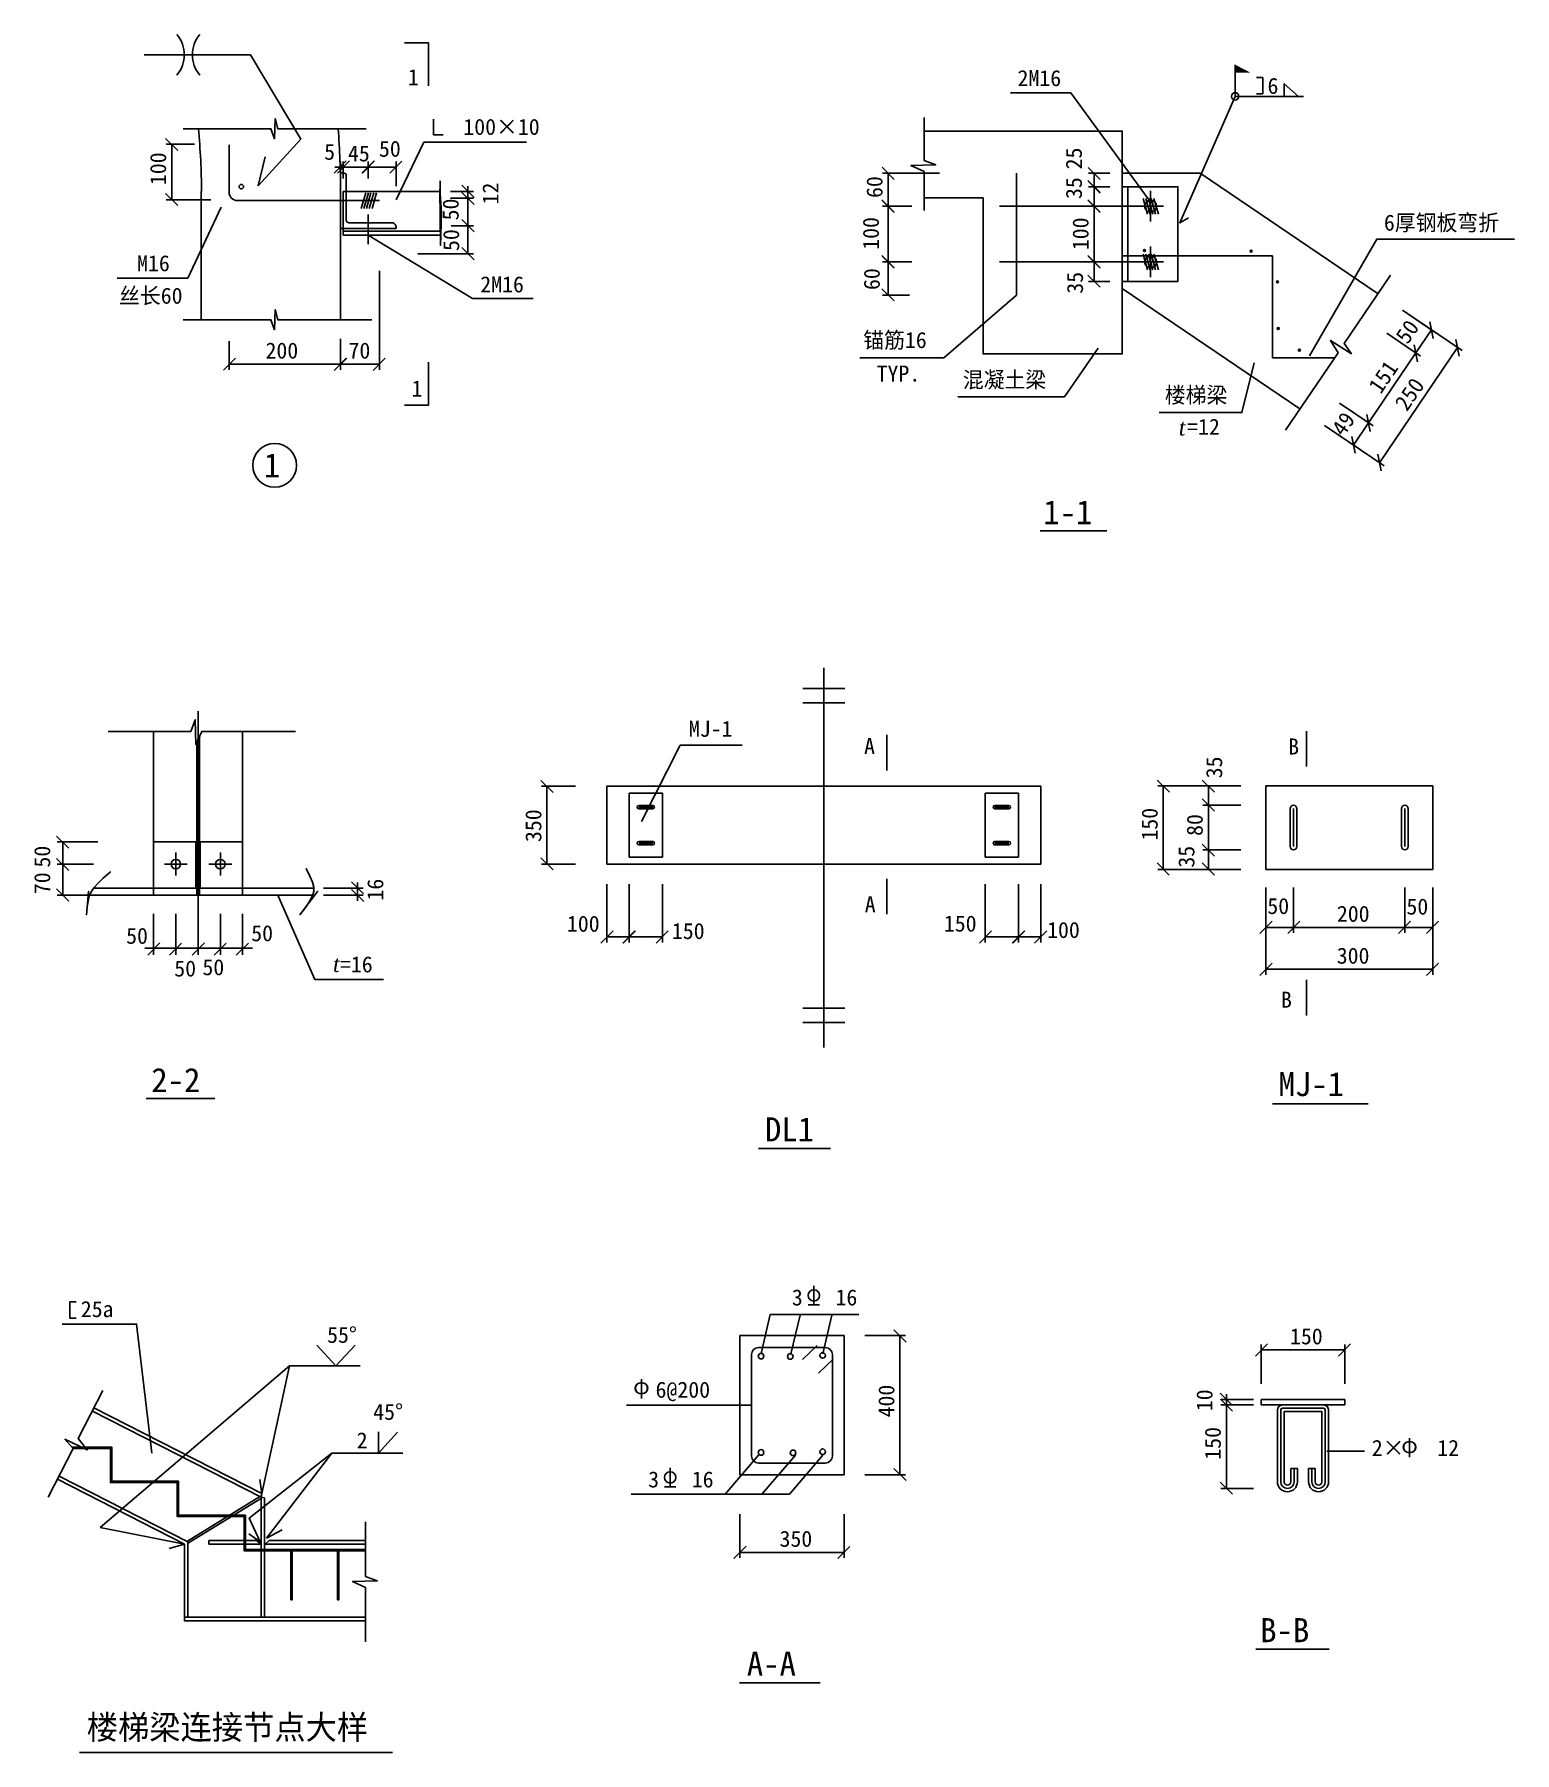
# Model space of a CAD drawing. Header units: metres. Extents: x -3098 to 3550, y -165 to 7552.
import ezdxf

# ---------------------------------------------------------------- set-up
doc = ezdxf.new("R2010")
doc.units = ezdxf.units.M
for name, color, linetype in [('A-2', 2, 'Continuous'), ('BEAM', 4, 'Continuous'), ('BOLT', 11, 'Continuous'), ('PUB_DIM', 3, 'Continuous'), ('STAIR', 2, 'Continuous'), ('T1', 4, 'Continuous'), ('主梁', 4, 'Continuous'), ('尺寸', 42, 'Continuous'), ('尺寸线', 42, 'Continuous'), ('引线', 254, 'Continuous'), ('文字', 3, 'Continuous'), ('标题', 5, 'Continuous'), ('梯板', 11, 'Continuous'), ('焊接', 11, 'Continuous'), ('砼柱', 3, 'Continuous'), ('螺栓', 11, 'Continuous'), ('轴线', 1, 'Continuous'), ('钢板', 3, 'Continuous'), ('钢柱', 4, 'Continuous')]:
    doc.layers.add(name, color=color, linetype=linetype)

# ---------------------------------------------------------------- blocks, each defined once
blk = doc.blocks.new('A$C7157716C')
at = {"layer": '螺栓'}
for p, q in [((25.75, 51.5), (25.75, 0)), ((0, 25.75), (51.5, 25.75))]:
    blk.add_line(p, q, dxfattribs=at)
blk.add_circle((25.75, 25.75), 10.75, dxfattribs=at)
blk = doc.blocks.new('_ARCHTICK')
at = {"color": 0, "linetype": 'ByBlock'}
blk.add_lwpolyline([(-1.14, -1.11), (1.04, 1.09)], dxfattribs=at)

msp = doc.modelspace()

# ---------------------------------------------------------------- linework, layer by layer
for p, q in [((2389.81, 7357.18), (2418.91, 7357.18)), ((2418.91, 7357.18), (2418.91, 7285.18)), ((2389.8, 7285.18), (2418.9, 7285.18)), ((-1306.03, 7170.85), (-1306.03, 7100.1)), ((-1306.03, 7100.1), (-1262.1, 7100.1)), ((730.63, 4405.35), (730.63, 4245.67)), ((2614.63, 4423.02), (2614.63, 4263.34)), ((730.33, 3759.77), (730.33, 3600.09)), ((-2602.38, 3447.79), (-2117.82, 3447.79)), ((2614.57, 3305.7), (2614.57, 3146.02)), ((-2939.14, 1787.21), (-2939.14, 1859.21)), ((-2910.02, 1859.21), (-2939.12, 1859.21)), ((-2910.03, 1787.21), (-2939.14, 1787.21))]:
    msp.add_line(p, q)
at = {"layer": 'A-2'}
for p, q in [((1418.19, 5322.81), (1718.59, 5322.81)), ((352.52, 4614.77), (542.25, 4614.77)), ((352.52, 4549.66), (542.25, 4549.66)), ((352.52, 3179.09), (542.25, 3179.09)), ((352.52, 3113.98), (542.25, 3113.98)), ((-2596.35, 2773.26), (-2287.3, 2773.26)), ((2462.48, 2748.24), (2892.09, 2748.24)), ((153.47, 2548.99), (476.95, 2548.99)), ((2387.9, 299.64), (2716.22, 299.64)), ((68.32, 148.3), (431.32, 148.3)), ((-2894.58, -164.52), (-1490.14, -164.52))]:
    msp.add_line(p, q, dxfattribs=at)
for points in [[(-1327.6, 7321.13), (-1327.6, 7513.39), (-1435.93, 7513.39)], [(-1327.6, 6078.98), (-1327.6, 5886.73), (-1435.93, 5886.73)]]:
    msp.add_lwpolyline(points, dxfattribs=at)
msp.add_circle((-2018.94, 5616.29), 98.19, dxfattribs=at)
at = {"layer": 'BEAM'}
for p, q in [((2431.63, 4177.02), (3181.63, 4177.02)), ((2431.63, 4177.02), (2431.63, 3802.02)), ((3181.63, 4177.02), (3181.63, 3802.02)), ((-427.37, 4144.08), (-427.37, 3857.08)), ((-427.37, 4144.08), (-277.37, 4144.08)), ((-277.37, 4144.08), (-277.37, 3857.08)), ((1172.13, 4144.08), (1172.13, 3857.08)), ((1322.13, 4144.08), (1172.13, 4144.08)), ((1322.13, 4144.08), (1322.13, 3857.08)), ((-427.37, 3857.08), (-277.37, 3857.08)), ((1322.13, 3857.08), (1172.13, 3857.08)), ((2431.63, 3802.02), (3181.63, 3802.02)), ((2411.65, 1420.86), (2786.65, 1420.86)), ((2411.65, 1420.86), (2411.65, 1396.86)), ((2411.65, 1396.86), (2786.65, 1396.86)), ((2786.65, 1420.86), (2786.65, 1396.86))]:
    msp.add_line(p, q, dxfattribs=at)
at = {"layer": 'BOLT'}
for p, q in [((1914.85, 6848.19), (1914.85, 6710.59)), ((1972.34, 6779.39), (1832.64, 6779.39)), ((1914.85, 6598.19), (1914.85, 6460.59)), ((1972.34, 6529.39), (1832.64, 6529.39))]:
    msp.add_line(p, q, dxfattribs=at)
for centre in [(1914.85, 6779.39), (1914.85, 6529.39)]:
    msp.add_circle(centre, 26.88, dxfattribs=at)
at = {"layer": 'PUB_DIM'}
for p, q in [((-2348.33, 6845.3), (-2348.33, 6270.31)), ((-1723.33, 6845.3), (-1723.33, 6270.31))]:
    msp.add_line(p, q, dxfattribs=at)
msp.add_lwpolyline([(897.42, 7116.87), (1787.85, 7116.87), (1787.85, 6116.87), (1162.85, 6116.87), (1162.85, 6816.87), (897.42, 6816.87)], dxfattribs=at)
for radius, end in [(2875, 5.64), (3500, 4.63)]:
    msp.add_arc((-5222.5, 6845.3), radius, 0, end, dxfattribs=at)
at = {"layer": 'STAIR'}
for p, q in [((-1710.83, 6845.3), (-1710.83, 6650.3)), ((-1271.76, 6845.3), (-1710.83, 6845.3)), ((-1271.76, 6650.3), (-1710.83, 6650.3)), ((1787.85, 6556.87), (2462.85, 6556.87)), ((2462.85, 6099.37), (2462.85, 6556.87)), ((2462.85, 6099.37), (2741.28, 6099.37))]:
    msp.add_line(p, q, dxfattribs=at)
at = {"layer": 'T1'}
for p, q in [((402.59, 1931.23), (402.59, 1846.49)), ((377.28, 1846.45), (427.88, 1846.45)), ((-242.76, 1113.96), (-242.76, 1029.23)), ((-268.07, 1029.18), (-217.47, 1029.18))]:
    msp.add_line(p, q, dxfattribs=at)
for centre in [(402.59, 1888.5), (-242.76, 1071.23)]:
    msp.add_circle(centre, 25.35, dxfattribs=at)
at = {"layer": '主梁'}
for p, q in [((-2079.94, 982.16), (-2076.99, 998.63)), ((-2079.94, 982.16), (-2063.94, 980.02)), ((-2079.94, 443.82), (-2079.94, 982.16)), ((-2063.94, 443.82), (-2063.94, 980.02)), ((-2423.94, 427.82), (-2423.94, 771.66)), ((-2407.94, 443.82), (-2407.94, 781.45)), ((-2061.94, 771.82), (-2043.33, 787.82)), ((-2079.94, 443.82), (-2423.94, 443.82))]:
    msp.add_line(p, q, dxfattribs=at)
for points in [[(-2077.33, 977.9), (-2082.55, 986.43), (-2410.55, 785.71), (-2405.33, 777.18)], [(-2313.94, 771.82), (-2079.94, 771.82), (-2099.62, 787.82), (-2313.94, 787.82)]]:
    msp.add_lwpolyline(points, close=True, dxfattribs=at)
at = {"layer": '尺寸'}
for p, q in [((-2378.04, 7057.8), (-2505.96, 7057.8)), ((-2480.96, 6808.29), (-2480.96, 7057.8)), ((-1723.33, 6955.84), (-1748.33, 6955.84)), ((-1723.33, 6859.94), (-1723.33, 6980.84)), ((-1723.33, 6955.84), (-1710.83, 6955.84)), ((-1710.83, 6903.67), (-1710.83, 6980.84)), ((-1710.83, 6903.67), (-1710.83, 6980.84)), ((-1710.83, 6955.84), (-1598.33, 6955.84)), ((-1710.83, 6955.84), (-1685.83, 6955.84)), ((-1598.33, 6903.67), (-1598.33, 6980.84)), ((-1598.33, 6903.67), (-1598.33, 6980.33)), ((-1598.33, 6955.33), (-1473.33, 6955.33)), ((-1473.33, 6870.24), (-1473.33, 6980.33)), ((-1150.73, 6845.3), (-1150.73, 6870.3)), ((966.76, 6928.46), (711.12, 6928.46)), ((736.12, 6779.45), (736.12, 6928.46)), ((1732.07, 6928.22), (1636.31, 6928.22)), ((1661.31, 6866.95), (1661.31, 6928.22)), ((-2304.83, 6808.29), (-2505.96, 6808.29)), ((-1229.33, 6845.3), (-1125.73, 6845.3)), ((-1229.33, 6815.3), (-1125.73, 6815.3)), ((-1229.33, 6815.3), (-1125.73, 6815.3)), ((-1150.73, 6845.3), (-1150.73, 6815.3)), ((-1150.73, 6815.3), (-1150.73, 6691.35)), ((-1150.73, 6815.3), (-1150.73, 6790.3)), ((1732.07, 6866.95), (1636.31, 6866.95)), ((1732.07, 6866.95), (1636.31, 6866.95)), ((1661.31, 6779.45), (1661.31, 6866.95)), ((842.62, 6779.45), (711.12, 6779.45)), ((842.62, 6779.45), (711.12, 6779.45)), ((736.12, 6779.45), (736.12, 6529.45)), ((1732.07, 6779.45), (1636.31, 6779.45)), ((1732.07, 6779.45), (1636.31, 6779.45)), ((1661.31, 6529.45), (1661.31, 6779.45)), ((-1225.45, 6691.35), (-1125.73, 6691.35)), ((-1225.45, 6691.35), (-1125.73, 6691.35)), ((-1150.73, 6691.35), (-1150.73, 6565.3)), ((-1376.33, 6565.3), (-1125.73, 6565.3)), ((-1548.33, 6489.36), (-1548.33, 6045.47)), ((842.62, 6529.45), (711.12, 6529.45)), ((842.62, 6529.45), (711.12, 6529.45)), ((736.12, 6529.45), (736.12, 6380.53)), ((1732.07, 6529.45), (1636.31, 6529.45)), ((1732.07, 6529.45), (1636.31, 6529.45)), ((1661.31, 6441.95), (1661.31, 6529.45)), ((1732.07, 6441.95), (1636.31, 6441.95)), ((832.2, 6380.53), (711.12, 6380.53)), ((3045.72, 6312.82), (3313.72, 6131.17)), ((3045.72, 6312.82), (3196.98, 6210.29)), ((-2222.35, 6173.95), (-2222.35, 6045.47)), ((-1723.33, 6184.93), (-1723.33, 6045.47)), ((-1723.33, 6184.93), (-1723.33, 6045.47)), ((2975.59, 6209.34), (3126.85, 6106.82)), ((2975.59, 6209.34), (3126.85, 6106.82)), ((3106.16, 6120.85), (3176.29, 6224.32)), ((2893.68, 5807.36), (3106.16, 6120.85)), ((3293.03, 6145.2), (2942.37, 5627.83)), ((-1723.33, 6070.47), (-2222.35, 6070.47)), ((-1548.33, 6070.47), (-1723.33, 6070.47)), ((2763.11, 5895.86), (2914.38, 5793.33)), ((2763.11, 5895.86), (2914.38, 5793.33)), ((2695.06, 5795.45), (2846.32, 5692.93)), ((2695.06, 5795.45), (2963.07, 5613.81)), ((2825.63, 5706.96), (2893.68, 5807.36)), ((-667.88, 4175.33), (-820.88, 4175.33)), ((-795.88, 3825.83), (-795.88, 4175.33)), ((2320.6, 4177.02), (1946.65, 4177.02)), ((1971.65, 3802.02), (1971.65, 4177.02)), ((2320.6, 4177.02), (2149.13, 4177.02)), ((2174.13, 4177.02), (2174.13, 4089.52)), ((2320.6, 4089.52), (2149.13, 4089.52)), ((2320.6, 4089.52), (2149.13, 4089.52)), ((2174.13, 3889.52), (2174.13, 4089.52)), ((-2813.1, 3925.39), (-2995.5, 3925.39)), ((-2970.5, 3825.39), (-2970.5, 3925.39)), ((2320.6, 3889.52), (2149.13, 3889.52)), ((2320.6, 3889.52), (2149.13, 3889.52)), ((2174.13, 3802.02), (2174.13, 3889.52)), ((-2832.57, 3825.39), (-2995.5, 3825.39)), ((-2832.57, 3825.39), (-2995.5, 3825.39)), ((-2970.5, 3685.39), (-2970.5, 3825.39)), ((-667.88, 3825.83), (-820.88, 3825.83)), ((2320.6, 3802.02), (1946.65, 3802.02)), ((2320.6, 3802.02), (2149.13, 3802.02)), ((-1800.15, 3717.39), (-1621.45, 3717.39)), ((-1646.45, 3717.39), (-1646.45, 3742.39)), ((-1646.45, 3685.39), (-1646.45, 3717.39)), ((-527.37, 3736.14), (-527.37, 3473.21)), ((-427.37, 3736.14), (-427.37, 3473.21)), ((-427.37, 3736.14), (-427.37, 3473.21)), ((-277.37, 3736.14), (-277.37, 3473.21)), ((1172.13, 3736.14), (1172.13, 3473.21)), ((1322.13, 3736.14), (1322.13, 3473.21)), ((1322.13, 3736.14), (1322.13, 3473.21)), ((1422.13, 3736.14), (1422.13, 3473.21)), ((2431.63, 3720.28), (2431.63, 3328.08)), ((2431.63, 3720.28), (2431.63, 3516.3)), ((2556.63, 3720.28), (2556.63, 3516.3)), ((2556.63, 3720.28), (2556.63, 3516.3)), ((3056.63, 3720.28), (3056.63, 3516.3)), ((3056.63, 3720.28), (3056.63, 3516.3)), ((3181.63, 3720.28), (3181.63, 3328.08)), ((3181.63, 3720.28), (3181.63, 3516.3)), ((-2842.73, 3685.39), (-2995.5, 3685.39)), ((-1800.15, 3685.39), (-1621.45, 3685.39)), ((-1646.45, 3685.39), (-1646.45, 3660.39)), ((-2562.56, 3602.13), (-2562.56, 3418.82)), ((-2462.56, 3602.13), (-2462.56, 3418.82)), ((-2462.56, 3602.13), (-2462.56, 3418.82)), ((-2362.56, 3602.13), (-2362.56, 3418.82)), ((-2362.56, 3602.13), (-2362.56, 3418.82)), ((-2262.56, 3602.13), (-2262.56, 3418.82)), ((-2262.56, 3602.13), (-2262.56, 3418.82)), ((-2162.56, 3602.13), (-2162.56, 3418.82)), ((-527.37, 3498.21), (-427.37, 3498.21)), ((-427.37, 3498.21), (-277.37, 3498.21)), ((1322.13, 3498.21), (1172.13, 3498.21)), ((1422.13, 3498.21), (1322.13, 3498.21)), ((2431.63, 3541.3), (2556.63, 3541.3)), ((2556.63, 3541.3), (3056.63, 3541.3)), ((3181.63, 3541.3), (3056.63, 3541.3)), ((-2562.56, 3443.82), (-2558.56, 3443.82)), ((-2462.56, 3443.82), (-2462.86, 3443.82)), ((-2462.56, 3443.82), (-2458.56, 3443.82)), ((-2362.56, 3443.82), (-2362.86, 3443.82)), ((-2362.56, 3443.82), (-2358.56, 3443.82)), ((-2262.56, 3443.82), (-2262.86, 3443.82)), ((-2262.56, 3443.82), (-2258.56, 3443.82)), ((-2162.56, 3443.82), (-2162.86, 3443.82)), ((2431.63, 3353.08), (3181.63, 3353.08)), ((631.02, 1707.96), (814.27, 1707.96)), ((789.27, 1082.96), (789.27, 1707.96)), ((2411.65, 1491.84), (2411.65, 1668.83)), ((2411.65, 1643.83), (2786.65, 1643.83)), ((2786.65, 1491.84), (2786.65, 1668.83)), ((2377.27, 1420.86), (2230.23, 1420.86)), ((2377.27, 1396.86), (2230.23, 1396.86)), ((2377.27, 1396.86), (2230.23, 1396.86)), ((2255.23, 1420.86), (2255.23, 1445.86)), ((2255.23, 1420.86), (2255.23, 1396.86)), ((2255.23, 1396.86), (2255.23, 1021.86)), ((2255.23, 1396.86), (2255.23, 1371.86)), ((631.02, 1082.96), (814.27, 1082.96)), ((2377.27, 1021.86), (2230.23, 1021.86)), ((69.98, 907.04), (69.98, 709.54)), ((538.73, 907.04), (538.73, 709.54)), ((69.98, 734.54), (538.73, 734.54))]:
    msp.add_line(p, q, dxfattribs=at)
for points in [[(-2755.92, 3791.01), (-2755.92, 3791.01), (-2788.3, 3761.64), (-2812.76, 3738.28), (-2830.54, 3718.68), (-2842.91, 3700.57), (-2851.14, 3681.69), (-2856.48, 3659.78), (-2860.19, 3632.57), (-2863.53, 3597.79), (-2853.98, 3702.63), (-2863.53, 3597.79)], [(-1876.93, 3805.38), (-1876.93, 3805.38), (-1860.31, 3771.26), (-1848.78, 3744.34), (-1842.7, 3722.19), (-1842.38, 3702.37), (-1848.17, 3682.45), (-1860.41, 3660.01), (-1879.42, 3632.6), (-1905.55, 3597.79), (-1826.1, 3702.63), (-1905.55, 3597.79)]]:
    msp.add_lwpolyline(points, dxfattribs=at)
at = {"layer": '尺寸线'}
for points in [[(1891.88, 6580.81, -1), (1882.88, 6580.81, -1)], [(2370.61, 6578.11, -1), (2361.61, 6578.11, -1)], [(2488.85, 6440.26, -1), (2479.85, 6440.26, -1)], [(2492.79, 6230.22, -1), (2483.79, 6230.22, -1)], [(2587.39, 6133.07, -1), (2578.39, 6133.07, -1)]]:
    msp.add_lwpolyline(points, format="xyb", close=True, dxfattribs=at)
at = {"layer": '引线'}
for p, q in [((1557.21, 7289.12), (1285.4, 7289.12)), ((1903.59, 6813.24), (1557.21, 7289.12)), ((-1473.33, 6808.85), (-1348.7, 7068.16)), ((-1348.7, 7068.16), (-887.2, 7068.16)), ((-2259.16, 6776.29), (-2407.91, 6456.28)), ((-1598.33, 6650.3), (-1130.19, 6365.64)), ((-2407.91, 6456.28), (-2726.69, 6456.28)), ((-1130.19, 6365.64), (-858.38, 6365.64)), ((1313.23, 6380.53), (986.14, 6098.57)), ((986.14, 6098.57), (608.6, 6098.57)), ((1679.6, 6142.32), (1527.72, 5923.78)), ((1527.72, 5923.78), (1049.36, 5923.78)), ((-371.77, 4016.89), (-198.38, 4360.31)), ((-198.38, 4360.31), (81.16, 4360.31)), ((165.69, 1628.51), (206.27, 1802.92)), ((206.27, 1802.92), (604.53, 1802.92)), ((299.91, 1625.63), (340.48, 1800.03)), ((442.78, 1625.63), (483.36, 1800.03)), ((-1743.55, 1572.97), (-1829.55, 1665.94)), ((-1743.55, 1572.97), (-1657.55, 1665.94)), ((-1952.73, 1572.97), (-2802.92, 846.87)), ((123.11, 1395.46), (-438.31, 1395.46)), ((-1552.47, 1180.99), (-1552.47, 1275.34)), ((-1552.47, 1180.99), (-1466.47, 1273.96)), ((-2054.63, 798.74), (-1761.66, 1180.99)), ((4.15, 996.74), (154.11, 1171.14)), ((169.65, 996.74), (319.61, 1171.14)), ((293.04, 996.74), (442.99, 1171.14)), ((2706.24, 1189.48), (2875.4, 1189.48)), ((-417.6, 996.74), (293.04, 996.74)), ((-2802.92, 846.87), (-2423.94, 771.66)), ((-2054.63, 798.74), (-1985.53, 836.22))]:
    msp.add_line(p, q, dxfattribs=at)
for points in [[(897.42, 7178.83), (897.42, 6985.55), (949.67, 6965.4), (838.64, 6962.43), (897.42, 6935.16), (897.42, 6759.88)], [(-1607.73, 7127.8), (-2005.17, 7127.8), (-2016.31, 7173.29), (-2019.28, 7082.56), (-2035.28, 7127.8), (-2429.66, 7127.8)], [(-1275.88, 6892.78), (-1275.88, 6892.78), (-1276.01, 6875.81), (-1275.58, 6852.86), (-1274.83, 6824.19), (-1274, 6790.06), (-1273.33, 6750.72), (-1273.05, 6706.44), (-1273.39, 6657.48), (-1274.61, 6604.09), (-1277.16, 6855.72), (-1270.01, 6752.14), (-1274.61, 6604.09)], [(2627.64, 6107.46), (2931.1, 6632.12), (3549.56, 6632.12)], [(2992.75, 6470.39), (2784.65, 6163.35), (2816.6, 6117.35), (2723.02, 6177.19), (2756.37, 6121.63), (2520.98, 5774.34)], [(-1582.73, 6270.31), (-2005.17, 6270.31), (-2016.31, 6315.8), (-2019.28, 6225.07), (-2035.28, 6270.31), (-2429.66, 6270.31)], [(2379.68, 6076.62), (2324.9, 5852.98), (1953.46, 5852.98)], [(-2766.46, 4421.19), (-2395.54, 4421.19), (-2375.38, 4473.45), (-2372.41, 4362.41), (-2345.14, 4421.19), (-1925.59, 4421.19)], [(-2004.86, 3685.39), (-1838.58, 3308.06), (-1529.58, 3308.06)], [(-2570.42, 1180.61), (-2638.9, 1759.99), (-2972.5, 1759.99)], [(-1635.39, 1572.97), (-1952.73, 1572.97), (-2076.99, 998.63), (-2085.23, 1061.66)], [(-3035.19, 982.32), (-2923.46, 1200.92), (-2960.81, 1242.65), (-2860.6, 1194.76), (-2900.52, 1245.8), (-2789.87, 1462.29)], [(-1443.74, 1180.99), (-1761.66, 1180.99), (-1761.66, 1180.99), (-1761.66, 1180.99), (-1761.66, 1180.99), (-2133.23, 888.25), (-2084.04, 782.53), (-2134.28, 818.11)], [(-1610.34, 872.19), (-1610.34, 626.69), (-1558.08, 606.53), (-1669.12, 603.57), (-1610.34, 576.29), (-1610.34, 333.16)], [(-2423.94, 771.66), (-2491.72, 752.32)]]:
    msp.add_lwpolyline(points, dxfattribs=at)
msp.add_lwpolyline([(2639.15, 1111.86), (2639.15, 1051.86, 1), (2699.15, 1051.86), (2699.15, 1374.36, 0.41), (2691.65, 1381.86), (2506.65, 1381.86, 0.41), (2499.15, 1374.36), (2499.15, 1051.86, 1), (2559.15, 1051.86), (2559.15, 1111.86)], format="xyb", dxfattribs=at)
at = {"layer": '梯板'}
for points in [[(-2929.63, 1207.82), (-2749.94, 1207.82), (-2749.94, 1054.49), (-2449.94, 1054.49), (-2449.94, 901.15), (-2149.94, 901.15), (-2149.94, 747.82), (-1610.34, 747.82)], [(-2924.25, 1201.82), (-2755.94, 1201.82), (-2755.94, 1048.49), (-2455.94, 1048.49), (-2455.94, 895.15), (-2155.94, 895.15), (-2155.94, 741.82), (-1610.34, 741.82)]]:
    msp.add_lwpolyline(points, dxfattribs=at)
for points in [[(-1945.94, 521.82), (-1939.94, 521.82), (-1939.94, 741.82), (-1945.94, 741.82)], [(-1735.94, 521.82), (-1729.94, 521.82), (-1729.94, 741.82), (-1735.94, 741.82)]]:
    msp.add_lwpolyline(points, close=True, dxfattribs=at)
at = {"layer": '焊接'}
msp.add_line((2294.8, 7273.06), (2294.8, 7415.04), dxfattribs=at)
for points in [[(2084.62, 6727.76), (2046.41, 6704.89), (2046.41, 6704.89), (2294.8, 7273.06), (2601.55, 7273.06)], [(2579.52, 7273.06), (2514.9, 7329.83), (2514.9, 7273.06)]]:
    msp.add_lwpolyline(points, dxfattribs=at)
msp.add_circle((2294.8, 7273.06), 16.47, dxfattribs=at)
msp.add_solid([(2294.8, 7415.04), (2364.23, 7378.93), (2294.8, 7415.04), (2294.8, 7378.93)], dxfattribs=at)
at = {"layer": '砼柱'}
for p, q in [((-1269.88, 6667.8), (-1710.83, 6667.8)), ((-2368.56, 3685.39), (-2368.56, 4370.72)), ((-2356.56, 3685.39), (-2356.56, 4396.58)), ((-2837.39, 1369.31), (-2079.94, 982.16)), ((-2986.67, 1077.24), (-2407.94, 781.45)), ((-2061.94, 771.82), (-1610.34, 771.82)), ((-2423.94, 443.82), (-1610.34, 443.82))]:
    msp.add_line(p, q, dxfattribs=at)
for points in [[(-2162.56, 3685.39), (-2162.56, 3925.39), (-2562.56, 3925.39), (-2562.56, 3685.39)], [(-2372.56, 3925.39), (-2352.56, 3925.39), (-2352.56, 3717.39), (-2372.56, 3717.39)]]:
    msp.add_lwpolyline(points, close=True, dxfattribs=at)
at = {"layer": '螺栓'}
for p, q in [((-2126.76, 7459.84), (-2604.7, 7459.84)), ((-1901.17, 7081.65), (-2126.76, 7459.84)), ((-2223.33, 6842.8), (-2223.33, 7055.3)), ((-2092.35, 6871.54), (-1901.17, 7081.65)), ((-2092.35, 6871.54), (-2061.76, 7001.43)), ((1313.23, 6380.53), (1313.23, 6928.46)), ((-1548.33, 6805.3), (-2185.83, 6805.3)), ((-1629.9, 6770.27), (-1609.61, 6840.45)), ((-1618.33, 6770.27), (-1598.04, 6840.45)), ((-1606.48, 6770.27), (-1586.19, 6840.45)), ((-1594.09, 6770.27), (-1573.8, 6840.45)), ((-1581.16, 6770.27), (-1560.87, 6840.45)), ((1881.28, 6814.49), (1901.57, 6744.3)), ((1892.85, 6814.49), (1913.14, 6744.3)), ((1904.7, 6814.49), (1924.99, 6744.3)), ((1917.1, 6814.49), (1937.39, 6744.3)), ((1930.02, 6814.49), (1950.31, 6744.3)), ((-1598.33, 6609.12), (-1598.33, 6742.84)), ((1962.85, 6779.45), (1236.19, 6779.45)), ((1881.28, 6564.49), (1901.57, 6494.3)), ((1892.85, 6564.49), (1913.14, 6494.3)), ((1904.7, 6564.49), (1924.99, 6494.3)), ((1917.1, 6564.49), (1937.39, 6494.3)), ((1930.02, 6564.49), (1950.31, 6494.3)), ((1962.85, 6529.45), (1236.19, 6529.45)), ((-383.62, 4089.08), (-321.12, 4089.08)), ((-383.62, 4081.58), (-321.12, 4081.58)), ((-383.62, 4074.08), (-321.12, 4074.08)), ((1278.38, 4089.08), (1215.88, 4089.08)), ((1278.38, 4081.58), (1215.88, 4081.58)), ((1278.38, 4074.08), (1215.88, 4074.08)), ((2541.63, 4074.52), (2541.63, 3904.52)), ((2556.63, 4074.52), (2556.63, 3904.52)), ((2571.63, 4074.52), (2571.63, 3904.52)), ((3041.63, 4074.52), (3041.63, 3904.52)), ((3056.63, 4074.52), (3056.63, 3904.52)), ((3071.63, 4074.52), (3071.63, 3904.52)), ((-383.62, 3927.08), (-321.12, 3927.08)), ((-383.62, 3919.58), (-321.12, 3919.58)), ((-383.62, 3912.08), (-321.12, 3912.08)), ((1278.38, 3927.08), (1215.88, 3927.08)), ((1278.38, 3919.58), (1215.88, 3919.58)), ((1278.38, 3912.08), (1215.88, 3912.08)), ((123.11, 1167.33), (123.11, 1623.58)), ((154.36, 1654.83), (454.36, 1654.83)), ((417.38, 1664.12), (351.7, 1601.45)), ((485.61, 1623.58), (485.61, 1167.33)), ((489.29, 1602.63), (423.61, 1539.96)), ((454.36, 1136.08), (154.36, 1136.08)), ((2544.15, 1111.86), (2574.15, 1111.86)), ((2624.15, 1111.86), (2654.15, 1111.86))]:
    msp.add_line(p, q, dxfattribs=at)
msp.add_lwpolyline([(-2158.16, 6867.64, -1), (-2178.16, 6867.64, -1)], format="xyb", close=True, dxfattribs=at)
msp.add_lwpolyline([(-1598.33, 6723.26), (-1598.33, 6625.88)], dxfattribs=at)
for points in [[(2624.15, 1111.86), (2624.15, 1051.86, 1), (2714.15, 1051.86), (2714.15, 1374.36, 0.41), (2691.65, 1396.86), (2506.65, 1396.86, 0.41), (2484.15, 1374.36), (2484.15, 1051.86, 1), (2574.15, 1051.86), (2574.15, 1111.86)], [(2654.15, 1111.86), (2654.15, 1051.86, 1), (2684.15, 1051.86), (2684.15, 1366.86), (2514.15, 1366.86), (2514.15, 1051.86, 1), (2544.15, 1051.86), (2544.15, 1111.86)]]:
    msp.add_lwpolyline(points, format="xyb", dxfattribs=at)
for centre, radius, start, end in [((-2569.31, 7459.84), 144.52, 320.62, 39.38), ((-2243.29, 7459.84), 144.52, 140.62, 219.38), ((-2185.83, 6842.8), 37.5, 180, 270), ((2556.63, 4074.52), 15, 0, 180), ((3056.63, 4074.52), 15, 0, 180), ((-383.62, 4081.58), 7.5, 90, 270), ((-321.12, 4081.58), 7.5, 270, 90), ((1215.88, 4081.58), 7.5, 90, 270), ((1278.38, 4081.58), 7.5, 270, 90), ((-383.62, 3919.58), 7.5, 90, 270), ((-321.12, 3919.58), 7.5, 270, 90), ((1215.88, 3919.58), 7.5, 90, 270), ((1278.38, 3919.58), 7.5, 270, 90), ((2556.63, 3904.52), 15, 180, 0), ((3056.63, 3904.52), 15, 180, 0), ((154.36, 1623.58), 31.25, 90, 180), ((165.69, 1616.01), 12.5, 0, 180), ((296.62, 1614.36), 12.5, 0, 180), ((442.16, 1619.32), 12.5, 0, 180), ((454.36, 1623.58), 31.25, 0, 90), ((165.69, 1616.01), 12.5, 180, 0), ((296.62, 1614.36), 12.5, 180, 0), ((442.16, 1619.32), 12.5, 180, 0), ((154.36, 1167.33), 31.25, 180, 270), ((165.69, 1183.49), 12.5, 0, 180), ((165.69, 1183.49), 12.5, 180, 0), ((309.27, 1181.83), 12.5, 0, 180), ((309.27, 1181.83), 12.5, 180, 0), ((442.16, 1186.79), 12.5, 0, 180), ((442.16, 1186.79), 12.5, 180, 0), ((454.36, 1167.33), 31.25, 270, 0)]:
    msp.add_arc(centre, radius, start, end, dxfattribs=at)
at = {"layer": '轴线'}
for p, q in [((447.38, 3002.2), (447.38, 4707.44)), ((-2362.56, 3589.69), (-2362.56, 4512.72))]:
    msp.add_line(p, q, dxfattribs=at)
at = {"layer": '钢板'}
msp.add_line((1812.85, 6866.95), (1812.85, 6441.95), dxfattribs=at)
msp.add_lwpolyline([(-1723.33, 6930.3), (-1723.33, 6680.3), (-1723.33, 6930.3), (-1716.88, 6930.3, -0.11), (-1698.33, 6924.25), (-1698.33, 6722, 0.47), (-1681.63, 6705.3), (-1486.42, 6705.3, -0.24), (-1473.33, 6686.75), (-1473.33, 6680.3), (-1723.33, 6680.3), (-1473.33, 6680.3)], format="xyb", dxfattribs=at)
msp.add_lwpolyline([(1787.85, 6441.95), (2037.85, 6441.95), (2037.85, 6866.95), (1787.85, 6866.95)], close=True, dxfattribs=at)
at = {"layer": '钢柱'}
for p, q in [((1787.85, 6928.22), (2137.75, 6928.22)), ((2137.75, 6928.22), (2936.24, 6387.02)), ((1787.85, 6410.34), (2585.59, 5869.65)), ((-2562.56, 4421.19), (-2562.56, 3685.39)), ((-2162.56, 4421.19), (-2162.56, 3685.39)), ((-527.37, 3825.83), (-527.37, 4175.33)), ((1422.13, 4175.33), (-527.37, 4175.33)), ((1422.13, 3825.83), (1422.13, 4175.33)), ((1422.13, 3825.83), (-527.37, 3825.83)), ((-1842.62, 3717.39), (-2831.42, 3717.39)), ((-1847.32, 3685.39), (-2849.53, 3685.39)), ((69.98, 1707.96), (69.98, 1082.96)), ((69.98, 1082.96), (69.98, 1707.96)), ((538.73, 1707.96), (69.98, 1707.96)), ((538.73, 1707.96), (69.98, 1707.96)), ((538.73, 1082.96), (538.73, 1707.96)), ((-2830.11, 1383.55), (-2076.99, 998.63)), ((69.98, 1082.96), (538.73, 1082.96)), ((538.73, 1082.96), (69.98, 1082.96)), ((-2993.95, 1063), (-2423.94, 771.66)), ((-2043.33, 787.82), (-1610.34, 787.82)), ((-2423.94, 427.82), (-1610.34, 427.82))]:
    msp.add_line(p, q, dxfattribs=at)

# ---------------------------------------------------------------- block references
at = {"layer": '尺寸'}
for name, p, xscale, yscale, zscale, rotation in [('_ARCHTICK', (-2480.96, 7057.8), 25, 25, 25, 90), ('_ARCHTICK', (-1710.83, 6955.84), 25, 25, 25, 180), ('_ARCHTICK', (-1710.83, 6955.84), 25, 25, 25, 180), ('_ARCHTICK', (-1598.33, 6955.33), 25, 25, 25, 180), ('_ARCHTICK', (736.12, 6928.46), 25, 25, 25, 90), ('_ARCHTICK', (1661.31, 6928.22), 25, 25, 25, 90), ('_ARCHTICK', (-1150.73, 6845.3), 25, 25, 25, 270), ('_ARCHTICK', (1661.31, 6866.95), 25, 25, 25, 270), ('_ARCHTICK', (1661.31, 6866.95), 25, 25, 25, 90), ('_ARCHTICK', (-2480.96, 6808.29), 25, 25, 25, 270), ('_ARCHTICK', (-1150.73, 6815.3), 25, 25, 25, 90), ('_ARCHTICK', (736.12, 6779.45), 25, 25, 25, 270), ('_ARCHTICK', (736.12, 6779.45), 25, 25, 25, 90), ('_ARCHTICK', (1661.31, 6779.45), 25, 25, 25, 270), ('_ARCHTICK', (1661.31, 6779.45), 25, 25, 25, 90), ('_ARCHTICK', (-1150.73, 6691.35), 25, 25, 25, 270), ('_ARCHTICK', (-1150.73, 6565.3), 25, 25, 25, 270), ('_ARCHTICK', (736.12, 6529.45), 25, 25, 25, 270), ('_ARCHTICK', (736.12, 6529.45), 25, 25, 25, 90), ('_ARCHTICK', (1661.31, 6529.45), 25, 25, 25, 270), ('_ARCHTICK', (1661.31, 6529.45), 25, 25, 25, 90), ('_ARCHTICK', (736.12, 6380.53), 25, 25, 25, 270), ('_ARCHTICK', (1661.31, 6441.95), 25, 25, 25, 270), ('_ARCHTICK', (3176.29, 6224.32), 25, 25, 25, 55.87), ('_ARCHTICK', (3293.03, 6145.2), 25, 25, 25, 55.87), ('_ARCHTICK', (-2222.35, 6070.47), 25, 25, 25, 180), ('_ARCHTICK', (-1723.33, 6070.47), 25, 25, 25, 180), ('_ARCHTICK', (3106.16, 6120.85), 25, 25, 25, 55.87), ('_ARCHTICK', (2893.68, 5807.36), 25, 25, 25, 55.87), ('_ARCHTICK', (2825.63, 5706.96), 25, 25, 25, 235.87), ('_ARCHTICK', (2942.37, 5627.83), 25, 25, 25, 235.87), ('_ARCHTICK', (-795.88, 4175.33), 25, 25, 25, 90), ('_ARCHTICK', (1971.65, 4177.02), 25, 25, 25, 90), ('_ARCHTICK', (2174.13, 4177.02), 25, 25, 25, 90), ('_ARCHTICK', (2174.13, 4089.52), 25, 25, 25, 270), ('_ARCHTICK', (-2970.5, 3925.39), 25, 25, 25, 90), ('A$C7157716C', (-2411.06, 3876.89), -2, 2, 2, 90), ('A$C7157716C', (-2314.06, 3876.89), 2, 2, 2, 270), ('_ARCHTICK', (2174.13, 3889.52), 25, 25, 25, 90), ('_ARCHTICK', (-2970.5, 3825.39), 25, 25, 25, 90), ('_ARCHTICK', (-795.88, 3825.83), 25, 25, 25, 270), ('_ARCHTICK', (1971.65, 3802.02), 25, 25, 25, 270), ('_ARCHTICK', (2174.13, 3802.02), 25, 25, 25, 270), ('_ARCHTICK', (-2970.5, 3685.39), 25, 25, 25, 270), ('_ARCHTICK', (-1646.45, 3717.39), 25, 25, 25, 270), ('_ARCHTICK', (-1646.45, 3685.39), 25, 25, 25, 90), ('_ARCHTICK', (2431.63, 3541.3), 25, 25, 25, 180), ('_ARCHTICK', (2556.63, 3541.3), 25, 25, 25, 180), ('_ARCHTICK', (-527.37, 3498.21), 25, 25, 25, 180), ('_ARCHTICK', (-427.37, 3498.21), 25, 25, 25, 180), ('_ARCHTICK', (1172.13, 3498.21), 25, 25, 25, 180), ('_ARCHTICK', (1322.13, 3498.21), 25, 25, 25, 180), ('_ARCHTICK', (-2562.56, 3443.82), 25, 25, 25, 180), ('_ARCHTICK', (-2362.56, 3443.82), 25, 25, 25, 180), ('_ARCHTICK', (2431.63, 3353.08), 25, 25, 25, 180), ('_ARCHTICK', (789.27, 1707.96), 25, 25, 25, 90), ('_ARCHTICK', (2411.65, 1643.83), 25, 25, 25, 180), ('_ARCHTICK', (2255.23, 1420.86), 25, 25, 25, 270), ('_ARCHTICK', (2255.23, 1396.86), 25, 25, 25, 90), ('_ARCHTICK', (2255.23, 1396.86), 25, 25, 25, 90), ('_ARCHTICK', (789.27, 1082.96), 25, 25, 25, 270), ('_ARCHTICK', (2255.23, 1021.86), 25, 25, 25, 270), ('_ARCHTICK', (69.98, 734.54), 25, 25, 25, 180)]:
    msp.add_blockref(name, p, dxfattribs=dict(at, xscale=xscale, yscale=yscale, zscale=zscale, rotation=rotation))
at = {"layer": '尺寸', "xscale": 25, "yscale": 25, "zscale": 25}
for p in [(-1723.33, 6955.84), (-1598.33, 6955.84), (-1473.33, 6955.33), (-1723.33, 6070.47), (-1548.33, 6070.47), (3056.63, 3541.3), (3181.63, 3541.3), (-427.37, 3498.21), (-277.37, 3498.21), (1322.13, 3498.21), (1422.13, 3498.21), (-2462.56, 3443.82), (-2262.56, 3443.82), (-2162.56, 3443.82), (3181.63, 3353.08), (2786.65, 1643.83), (538.73, 734.54)]:
    msp.add_blockref('_ARCHTICK', p, dxfattribs=at)

# ---------------------------------------------------------------- texts
for s, p in [('5', (-1796.38, 6988.25)), ('45', (-1689.55, 6981.02)), ('50', (-1550.44, 7001.81)), ('200', (-2059.9, 6095.65)), ('70', (-1687.07, 6095.65)), ('50', (2439, 3601.29)), ('200', (2751.28, 3566.48)), ('50', (3063.69, 3598.82)), ('50', (-2123.93, 3479.02)), ('100', (-706.3, 3521.79)), ('150', (-234.94, 3488.99)), ('150', (986.39, 3522.58)), ('100', (1449.97, 3493.71)), ('50', (-2685.7, 3467.48)), ('50', (-2343.12, 3326.48)), ('300', (2750.7, 3378.26)), ('50', (-2469.6, 3320.81)), ('150', (2540.77, 1669.01)), ('φ', (-408.84, 1445.2)), ('φ', (3040.5, 1180.67)), ('350', (248.43, 759.72))]:
    msp.add_text(s, height=72).set_placement(p)
for s, rotation, p in [('25', 90, (1606.13, 6945.2)), ('100', 90, (-2506.14, 6874.66)), ('12', 90, (-1013.58, 6787.87)), ('60', 90, (710.94, 6816.82)), ('35', 90, (1606.13, 6812.16)), ('50', 90, (-1192.43, 6716.18)), ('100', 90, (694.57, 6584.26)), ('100', 90, (1636.13, 6582.42)), ('50', 90, (-1190.17, 6578.62)), ('60', 90, (698.68, 6403.43)), ('35', 90, (1611.16, 6387)), ('50', 55.87, (3069.24, 6155.97)), ('151', 55.87, (2948.1, 5932.53)), ('250', 55.87, (3065.8, 5854.83)), ('49', 55.87, (2782.21, 5741.94)), ('35', 90, (2236.05, 4210.77)), ('350', 90, (-821.07, 3924.52)), ('150', 90, (1946.47, 3931.14)), ('80', 90, (2148.95, 3952.09)), ('50', 90, (-3026.69, 3810.09)), ('35', 90, (2111.45, 3809.64)), ('70', 90, (-3026.69, 3690.53)), ('16', 90, (-1530.93, 3661.65)), ('400', 90, (764.09, 1340.69)), ('10', 90, (2192.55, 1368.83)), ('150', 90, (2230.05, 1150.98))]:
    msp.add_text(s, height=72, rotation=rotation).set_placement(p)
at = {"char_height": 72, "attachment_point": 1}
for insert in [(2041.13, 5822.4), (-1756.97, 3412.94)]:
    msp.add_mtext('{\\fTimes New Roman|b0|i1|c0|p18;t\\fFZShuSong-Z01S|b0|i1|c134|p65;}', dxfattribs=dict(at, insert=insert))
at = {"layer": 'PUB_DIM'}
for s, p in [('55%%D', (-1783.32, 1675.58)), ('45%%D', (-1576.21, 1329.83)), ('2', (-1650.39, 1201.81))]:
    msp.add_text(s, height=72, dxfattribs=at).set_placement(p)
at = {"layer": '文字'}
for s, p in [('1', (-1420.8, 7323.14)), ('2M16', (1317.27, 7319.09)), ('6', (2439.83, 7284.39)), ('   100×10', (-1318.42, 7100.27)), ('6厚钢板弯折', (2962.59, 6670.17)), ('M16', (-2636.53, 6487.72)), ('丝长60', (-2717.46, 6342)), ('2M16', (-1095.48, 6392.95)), ('锚筋16', (624.3, 6142.85)), ('TYP.', (684.33, 5992.54)), ('混凝土梁', (1071.52, 5964.7)), ('1', (-1403.76, 5925.25)), ('楼梯梁', (1978.65, 5896)), ('=12', (2078.87, 5753.51)), ('MJ-1', (-159.02, 4397.29)), ('A', (628.08, 4319.37)), ('B', (2532.59, 4317.69)), ('A', (631.21, 3609.07)), ('=16', (-1725.45, 3339.28)), ('B', (2500.18, 3180.63)), ('25a', (-2889.31, 1791.22)), ('3   16', (303.82, 1843.63)), ('6@200', (-308.2, 1429.2)), ('2×   12', (2908.12, 1168.05)), ('3   16', (-341.53, 1026.36))]:
    msp.add_text(s, height=72, dxfattribs=at).set_placement(p)
at = {"layer": '标题'}
for s, p in [('1', (-2067.49, 5562.4)), ('1-1', (1433.03, 5351.46)), ('2-2', (-2572.75, 2801.95)), ('MJ-1', (2489.64, 2783.56)), ('DL1', (183.13, 2580.4)), ('B-B', (2407.18, 331.48)), ('A-A', (101.7, 180.67)), ('楼梯梁连接节点大样', (-2862.58, -104.57))]:
    msp.add_text(s, height=108, dxfattribs=at).set_placement(p)

doc.saveas('drawing.dxf')
